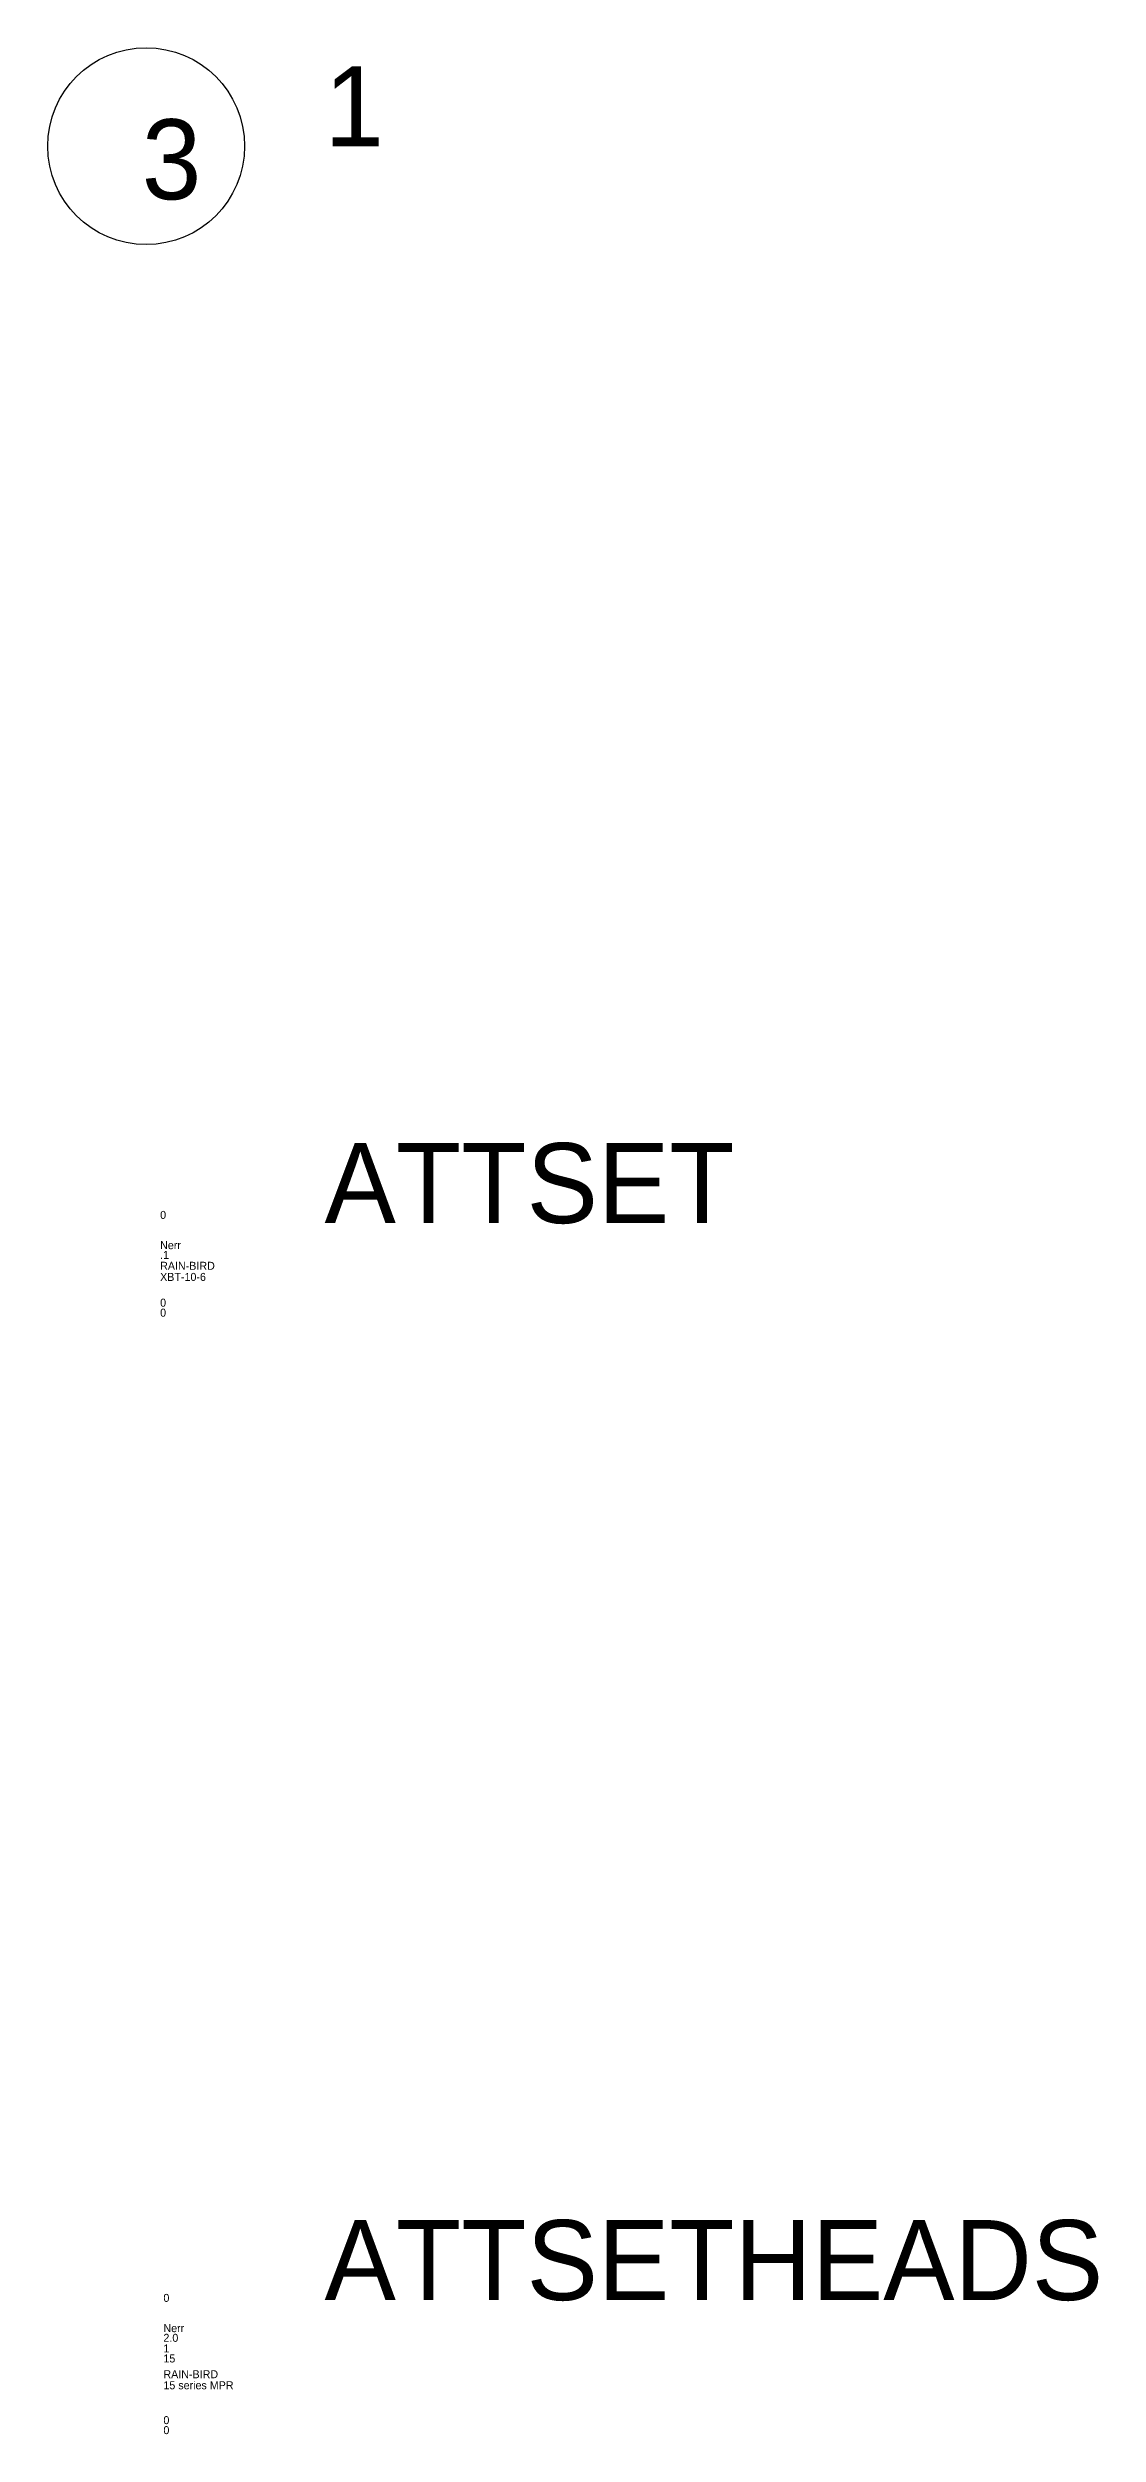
# Model space of a CAD drawing. Extents: x -141445 to -141321, y 26410 to 27069.
# Drawn here: x -141409.08 to -141395.95, y 27039.31 to 27069.14 of the extents above; entities that cross this region are included whole.
import ezdxf

# ---------------------------------------------------------------- set-up
doc = ezdxf.new("R2010")
doc.units = 0
doc.header["$MEASUREMENT"] = 0
doc.layers.get('0').update_dxf_attribs({"linetype": 'CONTINUOUS'})
doc.layers.add('$I-ATT-TEXTDAT', color=81, linetype='CONTINUOUS')
doc.layers.add('$I-ATT-TEXTVIS', color=3, linetype='CONTINUOUS')

# ---------------------------------------------------------------- blocks, each defined once
blk = doc.blocks.new('1')
blk.add_circle((0.072, 0.054), 1.23)
blk.add_attdef('Z', (0.018, -0.61), '', height=1)
blk = doc.blocks.new('ATTSET')
at = {"layer": '$I-ATT-TEXTDAT'}
for tag, p in [('GPM', (0.247, -0.393)), ('ID', (0.247, -0.272)), ('MAKE', (0.247, -0.53)), ('MODEL', (0.247, -0.669)), ('DAT1', (0.247, -0.991)), ('DAT2', (0.247, -1.116))]:
    blk.add_attdef(tag, p, '', height=0.1, dxfattribs=at)
at = {"layer": '$I-ATT-TEXTVIS'}
blk.add_attdef('SEQFLOW', (0.247, 0.106), '', height=0.1, dxfattribs=at)
blk = doc.blocks.new('ATTSETHEADS')
at = {"layer": '$I-ATT-TEXTDAT'}
for tag, p in [('ID', (0.288, -0.347)), ('SIZE', (0.288, -0.6)), ('GPM', (0.288, -0.468)), ('RADIUS', (0.288, -0.726)), ('MAKE', (0.288, -0.923)), ('MODEL', (0.288, -1.061)), ('DAT1', (0.288, -1.497)), ('DAT2', (0.288, -1.622))]:
    blk.add_attdef(tag, p, '', height=0.1, dxfattribs=at)
at = {"layer": '$I-ATT-TEXTVIS'}
blk.add_attdef('SEQFLOW', (0.288, 0.031), '', height=0.1, dxfattribs=at)

msp = doc.modelspace()

# ---------------------------------------------------------------- block references
for name, p, values in [('1', (-141407.921, 27067.856), {'Z': '3'}), ('ATTSET', (-141407.921, 27054.396), {'SEQFLOW': '0', 'ID': 'Nerr', 'GPM': '.1', 'MAKE': 'RAIN-BIRD', 'MODEL': 'XBT-10-6', 'DAT1': '0', 'DAT2': '0'}), ('ATTSETHEADS', (-141407.921, 27040.935), {'SEQFLOW': '0', 'ID': 'Nerr', 'GPM': '2.0', 'SIZE': '1', 'RADIUS': '15', 'MAKE': 'RAIN-BIRD', 'MODEL': '15 series MPR', 'DAT1': '0', 'DAT2': '0'})]:
    msp.add_blockref(name, p).add_auto_attribs(values)

# ---------------------------------------------------------------- texts
for s, p in [('1', (-141405.619, 27067.91)), ('ATTSET', (-141405.619, 27054.45)), ('ATTSETHEADS', (-141405.619, 27040.989))]:
    msp.add_text(s, height=1).set_placement(p)

doc.saveas('drawing.dxf')
